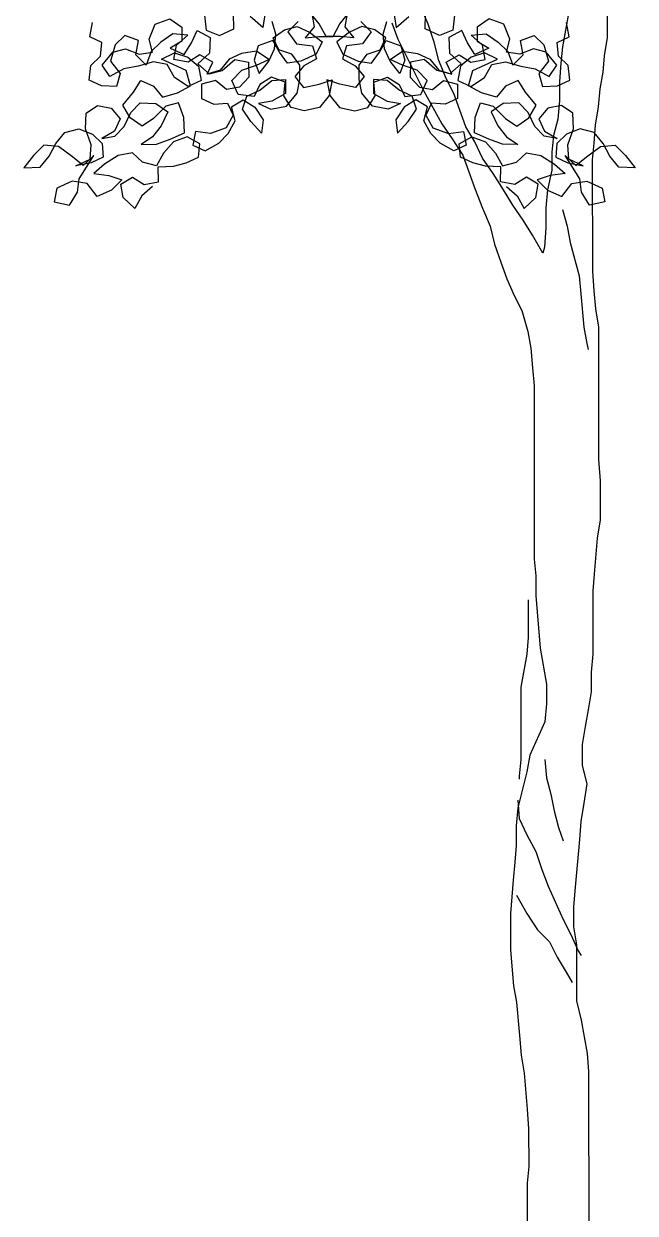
# Model space of a CAD drawing. Header units: millimetres. Extents: x 2622 to 2811, y 687 to 801.
# Drawn here: x 2710.23 to 2710.717, y 772.1 to 773.049 of the extents above; entities that cross this region are included whole.
import ezdxf

# ---------------------------------------------------------------- set-up
doc = ezdxf.new("R2010")
doc.units = ezdxf.units.MM
doc.layers.add('CHIOMA', color=94, linetype='Continuous')
doc.layers.add('tronco', color=36, linetype='Continuous')

msp = doc.modelspace()

# ---------------------------------------------------------------- linework, layer by layer
at = {"layer": 'CHIOMA'}
for p, q in [((2710.3975, 773.04466), (2710.39718, 773.05682)), ((2710.4224, 773.05779), (2710.42059, 773.04588)), ((2710.46536, 773.04872), (2710.45829, 773.05742)), ((2710.45953, 773.05695), (2710.46133, 773.04635)), ((2710.48196, 773.04872), (2710.48903, 773.05742)), ((2710.48778, 773.05695), (2710.48598, 773.04635)), ((2710.52492, 773.05779), (2710.52673, 773.04588)), ((2710.54982, 773.04466), (2710.55014, 773.05682)), ((2710.28257, 773.03834), (2710.2847, 773.04984)), ((2710.32988, 773.03649), (2710.33473, 773.04848)), ((2710.33473, 773.04848), (2710.34648, 773.05275)), ((2710.34648, 773.05275), (2710.35609, 773.046)), ((2710.37409, 773.0556), (2710.37532, 773.04377)), ((2710.42059, 773.04588), (2710.41032, 773.05443)), ((2710.43077, 773.04037), (2710.42806, 773.05064)), ((2710.43767, 773.0439), (2710.44794, 773.0466)), ((2710.44868, 773.05068), (2710.44055, 773.04238)), ((2710.44794, 773.0466), (2710.4578, 773.042)), ((2710.47087, 773.03853), (2710.46536, 773.04872)), ((2710.47645, 773.03853), (2710.48196, 773.04872)), ((2710.49937, 773.0466), (2710.48952, 773.042)), ((2710.49864, 773.05068), (2710.50676, 773.04238)), ((2710.50965, 773.0439), (2710.49937, 773.0466)), ((2710.51655, 773.04037), (2710.51925, 773.05064)), ((2710.52673, 773.04588), (2710.537, 773.05443)), ((2710.57323, 773.0556), (2710.572, 773.04377)), ((2710.60083, 773.05275), (2710.59122, 773.046)), ((2710.61258, 773.04848), (2710.60083, 773.05275)), ((2710.61744, 773.03649), (2710.61258, 773.04848)), ((2710.66475, 773.03834), (2710.66262, 773.04984)), ((2710.29219, 773.03382), (2710.28257, 773.03834)), ((2710.31058, 773.03942), (2710.30278, 773.03202)), ((2710.32143, 773.03548), (2710.31058, 773.03942)), ((2710.34895, 773.04084), (2710.33934, 773.0341)), ((2710.36078, 773.03962), (2710.34895, 773.04084)), ((2710.35175, 773.03164), (2710.36078, 773.03962)), ((2710.35609, 773.046), (2710.35609, 773.03475)), ((2710.36373, 773.03343), (2710.36833, 773.04328)), ((2710.36833, 773.04328), (2710.37852, 773.03777)), ((2710.37532, 773.04377), (2710.38608, 773.03949)), ((2710.37852, 773.03777), (2710.37793, 773.02529)), ((2710.38608, 773.03949), (2710.3975, 773.04466)), ((2710.42871, 773.03758), (2710.43767, 773.0439)), ((2710.43323, 773.02796), (2710.42871, 773.03758)), ((2710.42986, 773.02879), (2710.43077, 773.04037)), ((2710.44055, 773.04238), (2710.4473, 773.03277)), ((2710.46133, 773.04635), (2710.45426, 773.03764)), ((2710.45426, 773.03764), (2710.46519, 773.03854)), ((2710.4578, 773.042), (2710.46774, 773.03435)), ((2710.46519, 773.03854), (2710.47645, 773.03853)), ((2710.48213, 773.03854), (2710.47087, 773.03853)), ((2710.48952, 773.042), (2710.47958, 773.03435)), ((2710.49305, 773.03764), (2710.48213, 773.03854)), ((2710.48598, 773.04635), (2710.49305, 773.03764)), ((2710.50676, 773.04238), (2710.50002, 773.03277)), ((2710.5186, 773.03758), (2710.50965, 773.0439)), ((2710.51409, 773.02796), (2710.5186, 773.03758)), ((2710.51746, 773.02879), (2710.51655, 773.04037)), ((2710.56124, 773.03949), (2710.54982, 773.04466)), ((2710.572, 773.04377), (2710.56124, 773.03949)), ((2710.57899, 773.04328), (2710.5688, 773.03777)), ((2710.5688, 773.03777), (2710.56938, 773.02529)), ((2710.58359, 773.03343), (2710.57899, 773.04328)), ((2710.58654, 773.03962), (2710.59837, 773.04084)), ((2710.59557, 773.03164), (2710.58654, 773.03962)), ((2710.59122, 773.046), (2710.59123, 773.03475)), ((2710.59837, 773.04084), (2710.60798, 773.0341)), ((2710.62589, 773.03548), (2710.63673, 773.03942)), ((2710.63673, 773.03942), (2710.64453, 773.03202)), ((2710.65513, 773.03382), (2710.66475, 773.03834)), ((2710.29129, 773.0229), (2710.29219, 773.03382)), ((2710.30278, 773.03202), (2710.2991, 773.01904)), ((2710.30095, 773.02599), (2710.31122, 773.0287)), ((2710.31122, 773.0287), (2710.32198, 773.02442)), ((2710.3193, 773.02398), (2710.32143, 773.03548)), ((2710.33258, 773.02622), (2710.32988, 773.03649)), ((2710.33934, 773.0341), (2710.33154, 773.0267)), ((2710.35609, 773.03475), (2710.3468, 773.02933)), ((2710.3468, 773.02933), (2710.35789, 773.02415)), ((2710.34962, 773.02014), (2710.35175, 773.03164)), ((2710.35789, 773.02415), (2710.36373, 773.03343)), ((2710.41671, 773.03118), (2710.41367, 773.01984)), ((2710.42847, 773.03544), (2710.41671, 773.03118)), ((2710.42525, 773.01893), (2710.42986, 773.02879)), ((2710.43388, 773.02616), (2710.42847, 773.03544)), ((2710.44366, 773.02459), (2710.43323, 773.02796)), ((2710.4473, 773.03277), (2710.46003, 773.03122)), ((2710.46003, 773.03122), (2710.46341, 773.02078)), ((2710.46774, 773.03435), (2710.46313, 773.02449)), ((2710.47958, 773.03435), (2710.48419, 773.02449)), ((2710.48729, 773.03122), (2710.48391, 773.02078)), ((2710.50002, 773.03277), (2710.48729, 773.03122)), ((2710.50366, 773.02459), (2710.51409, 773.02796)), ((2710.51344, 773.02616), (2710.51885, 773.03544)), ((2710.52207, 773.01893), (2710.51746, 773.02879)), ((2710.51885, 773.03544), (2710.5306, 773.03118)), ((2710.5306, 773.03118), (2710.53365, 773.01984)), ((2710.58943, 773.02415), (2710.58359, 773.03343)), ((2710.60052, 773.02933), (2710.58943, 773.02415)), ((2710.59123, 773.03475), (2710.60052, 773.02933)), ((2710.5977, 773.02014), (2710.59557, 773.03164)), ((2710.60798, 773.0341), (2710.61578, 773.0267)), ((2710.61473, 773.02622), (2710.61744, 773.03649)), ((2710.63609, 773.0287), (2710.62533, 773.02442)), ((2710.62801, 773.02398), (2710.62589, 773.03548)), ((2710.64636, 773.02599), (2710.63609, 773.0287)), ((2710.64453, 773.03202), (2710.64822, 773.01904)), ((2710.65603, 773.0229), (2710.65513, 773.03382)), ((2710.28349, 773.0155), (2710.29129, 773.0229)), ((2710.2924, 773.01573), (2710.30095, 773.02599)), ((2710.2991, 773.01904), (2710.30674, 773.0091)), ((2710.32761, 773.01585), (2710.3193, 773.02398)), ((2710.3334, 773.01833), (2710.32132, 773.01497)), ((2710.32198, 773.02442), (2710.33258, 773.02622)), ((2710.33154, 773.0267), (2710.32761, 773.01585)), ((2710.34441, 773.01619), (2710.3334, 773.01833)), ((2710.33973, 773.02063), (2710.35025, 773.02547)), ((2710.35944, 773.01141), (2710.33973, 773.02063)), ((2710.36112, 773.01801), (2710.34962, 773.02014)), ((2710.35025, 773.02547), (2710.36068, 773.02209)), ((2710.36068, 773.02209), (2710.36938, 773.01502)), ((2710.3704, 773.02385), (2710.36112, 773.01801)), ((2710.37793, 773.02529), (2710.36873, 773.01683)), ((2710.38059, 773.0181), (2710.3704, 773.02385)), ((2710.37608, 773.00849), (2710.38059, 773.0181)), ((2710.39374, 773.02049), (2710.38651, 773.01186)), ((2710.38803, 773.01156), (2710.39814, 773.02034)), ((2710.40359, 773.0251), (2710.39374, 773.02049)), ((2710.39814, 773.02034), (2710.40915, 773.0182)), ((2710.41551, 773.02692), (2710.40359, 773.0251)), ((2710.40915, 773.0182), (2710.40947, 773.00604)), ((2710.41367, 773.01984), (2710.4176, 773.009)), ((2710.42537, 773.02027), (2710.41551, 773.02692)), ((2710.41551, 773.01566), (2710.42537, 773.02027)), ((2710.4176, 773.009), (2710.42525, 773.01893)), ((2710.4402, 773.0172), (2710.43388, 773.02616)), ((2710.4508, 773.019), (2710.4402, 773.0172)), ((2710.44998, 773.01563), (2710.44366, 773.02459)), ((2710.46313, 773.02449), (2710.4508, 773.019)), ((2710.46341, 773.02078), (2710.45322, 773.01527)), ((2710.48391, 773.02078), (2710.4941, 773.01527)), ((2710.48419, 773.02449), (2710.49652, 773.019)), ((2710.49652, 773.019), (2710.50712, 773.0172)), ((2710.49734, 773.01563), (2710.50366, 773.02459)), ((2710.50712, 773.0172), (2710.51344, 773.02616)), ((2710.52195, 773.02027), (2710.53181, 773.02692)), ((2710.53181, 773.01566), (2710.52195, 773.02027)), ((2710.52971, 773.009), (2710.52207, 773.01893)), ((2710.53365, 773.01984), (2710.52971, 773.009)), ((2710.53181, 773.02692), (2710.54372, 773.0251)), ((2710.53817, 773.0182), (2710.53785, 773.00604)), ((2710.54918, 773.02034), (2710.53817, 773.0182)), ((2710.54372, 773.0251), (2710.55358, 773.02049)), ((2710.55929, 773.01156), (2710.54918, 773.02034)), ((2710.55358, 773.02049), (2710.5608, 773.01186)), ((2710.56672, 773.0181), (2710.57691, 773.02385)), ((2710.57124, 773.00849), (2710.56672, 773.0181)), ((2710.56938, 773.02529), (2710.57859, 773.01683)), ((2710.57691, 773.02385), (2710.58619, 773.01801)), ((2710.58664, 773.02209), (2710.57793, 773.01502)), ((2710.58619, 773.01801), (2710.5977, 773.02014)), ((2710.59707, 773.02547), (2710.58664, 773.02209)), ((2710.58788, 773.01141), (2710.60759, 773.02063)), ((2710.60759, 773.02063), (2710.59707, 773.02547)), ((2710.60291, 773.01619), (2710.61392, 773.01833)), ((2710.61392, 773.01833), (2710.626, 773.01497)), ((2710.62533, 773.02442), (2710.61473, 773.02622)), ((2710.61578, 773.0267), (2710.61971, 773.01585)), ((2710.61971, 773.01585), (2710.62801, 773.02398)), ((2710.64822, 773.01904), (2710.64058, 773.0091)), ((2710.65491, 773.01573), (2710.64636, 773.02599)), ((2710.66383, 773.0155), (2710.65603, 773.0229)), ((2710.28226, 773.00367), (2710.28349, 773.0155)), ((2710.29872, 773.00677), (2710.2924, 773.01573)), ((2710.30982, 773.01284), (2710.29872, 773.00677)), ((2710.30674, 773.0091), (2710.30404, 772.99883)), ((2710.32132, 773.01497), (2710.30982, 773.01284)), ((2710.35015, 773.006), (2710.34441, 773.01619)), ((2710.3628, 772.99933), (2710.35944, 773.01141)), ((2710.36873, 773.01683), (2710.37776, 773.00886)), ((2710.36938, 773.01502), (2710.37151, 773.00352)), ((2710.38651, 773.01186), (2710.37608, 773.00849)), ((2710.37776, 773.00886), (2710.38803, 773.01156)), ((2710.39572, 773.00341), (2710.40385, 773.01171)), ((2710.40385, 773.01171), (2710.41551, 773.01566)), ((2710.45322, 773.01527), (2710.446, 773.00664)), ((2710.44997, 773.00437), (2710.44998, 773.01563)), ((2710.4941, 773.01527), (2710.50132, 773.00664)), ((2710.49735, 773.00437), (2710.49734, 773.01563)), ((2710.54347, 773.01171), (2710.53181, 773.01566)), ((2710.5516, 773.00341), (2710.54347, 773.01171)), ((2710.56956, 773.00886), (2710.55929, 773.01156)), ((2710.5608, 773.01186), (2710.57124, 773.00849)), ((2710.57859, 773.01683), (2710.56956, 773.00886)), ((2710.57793, 773.01502), (2710.57581, 773.00352)), ((2710.58452, 772.99933), (2710.58788, 773.01141)), ((2710.59716, 773.006), (2710.60291, 773.01619)), ((2710.626, 773.01497), (2710.6375, 773.01284)), ((2710.6375, 773.01284), (2710.64859, 773.00677)), ((2710.64058, 773.0091), (2710.64328, 772.99883)), ((2710.64859, 773.00677), (2710.65491, 773.01573)), ((2710.66505, 773.00367), (2710.66383, 773.0155)), ((2710.29188, 772.99915), (2710.28226, 773.00367)), ((2710.30404, 772.99883), (2710.29188, 772.99915)), ((2710.31761, 772.99419), (2710.32345, 773.00347)), ((2710.32345, 773.00347), (2710.33331, 772.99886)), ((2710.36099, 772.99868), (2710.35015, 773.006)), ((2710.35261, 772.99359), (2710.3628, 772.99933)), ((2710.37151, 773.00352), (2710.36099, 772.99868)), ((2710.37159, 773.00048), (2710.37158, 772.98922)), ((2710.38277, 773.00351), (2710.37159, 773.00048)), ((2710.39147, 772.99644), (2710.38277, 773.00351)), ((2710.4009, 772.99232), (2710.39572, 773.00341)), ((2710.40947, 773.00604), (2710.40207, 772.99824)), ((2710.41815, 773.00038), (2710.41364, 772.99077)), ((2710.42743, 773.00622), (2710.41815, 773.00038)), ((2710.41825, 772.99593), (2710.42779, 773.00348)), ((2710.43828, 773.00228), (2710.42743, 773.00622)), ((2710.42779, 773.00348), (2710.43872, 773.00438)), ((2710.43738, 772.99136), (2710.43828, 773.00228)), ((2710.43872, 773.00438), (2710.43871, 772.99313)), ((2710.446, 773.00664), (2710.45307, 772.99794)), ((2710.44783, 772.99337), (2710.44997, 773.00437)), ((2710.45307, 772.99794), (2710.46531, 773.00066)), ((2710.46531, 773.00066), (2710.47574, 773.00403)), ((2710.47158, 773.00403), (2710.47403, 772.99163)), ((2710.48201, 773.00066), (2710.47158, 773.00403)), ((2710.47574, 773.00403), (2710.47328, 772.99163)), ((2710.49425, 772.99794), (2710.48201, 773.00066)), ((2710.50132, 773.00664), (2710.49425, 772.99794)), ((2710.49949, 772.99337), (2710.49735, 773.00437)), ((2710.5086, 773.00438), (2710.50861, 772.99313)), ((2710.51953, 773.00348), (2710.5086, 773.00438)), ((2710.50904, 773.00228), (2710.51989, 773.00622)), ((2710.50994, 772.99136), (2710.50904, 773.00228)), ((2710.52906, 772.99593), (2710.51953, 773.00348)), ((2710.51989, 773.00622), (2710.52917, 773.00038)), ((2710.52917, 773.00038), (2710.53368, 772.99077)), ((2710.53785, 773.00604), (2710.54525, 772.99824)), ((2710.54641, 772.99232), (2710.5516, 773.00341)), ((2710.55585, 772.99644), (2710.56455, 773.00351)), ((2710.56455, 773.00351), (2710.57573, 773.00048)), ((2710.57573, 773.00048), (2710.57573, 772.98922)), ((2710.57581, 773.00352), (2710.58632, 772.99868)), ((2710.59471, 772.99359), (2710.58452, 772.99933)), ((2710.58632, 772.99868), (2710.59716, 773.006)), ((2710.62387, 773.00347), (2710.61401, 772.99886)), ((2710.62971, 772.99419), (2710.62387, 773.00347)), ((2710.64328, 772.99883), (2710.65544, 772.99915)), ((2710.65544, 772.99915), (2710.66505, 773.00367)), ((2710.30906, 772.98392), (2710.31761, 772.99419)), ((2710.33331, 772.99886), (2710.34053, 772.99023)), ((2710.34053, 772.99023), (2710.35261, 772.99359)), ((2710.40207, 772.99824), (2710.39147, 772.99644)), ((2710.41364, 772.99077), (2710.4009, 772.99232)), ((2710.40436, 772.98066), (2710.40773, 772.99109)), ((2710.40773, 772.99109), (2710.41825, 772.99593)), ((2710.43871, 772.99313), (2710.42761, 772.98705)), ((2710.44322, 772.98208), (2710.43738, 772.99136)), ((2710.43928, 772.9831), (2710.44783, 772.99337)), ((2710.47328, 772.99163), (2710.46573, 772.98209)), ((2710.47403, 772.99163), (2710.48159, 772.98209)), ((2710.50804, 772.9831), (2710.49949, 772.99337)), ((2710.5041, 772.98208), (2710.50994, 772.99136)), ((2710.50861, 772.99313), (2710.5197, 772.98705)), ((2710.53958, 772.99109), (2710.52906, 772.99593)), ((2710.53368, 772.99077), (2710.54641, 772.99232)), ((2710.54296, 772.98066), (2710.53958, 772.99109)), ((2710.54525, 772.99824), (2710.55585, 772.99644)), ((2710.60679, 772.99023), (2710.59471, 772.99359)), ((2710.61401, 772.99886), (2710.60679, 772.99023)), ((2710.63826, 772.98392), (2710.62971, 772.99419)), ((2710.27973, 772.97737), (2710.28869, 772.98369)), ((2710.28869, 772.98369), (2710.29969, 772.98155)), ((2710.29969, 772.98155), (2710.30692, 772.97292)), ((2710.31481, 772.97373), (2710.30906, 772.98392)), ((2710.3153, 772.978), (2710.3227, 772.9858)), ((2710.3227, 772.9858), (2710.33519, 772.98522)), ((2710.34316, 772.983), (2710.33337, 772.97331)), ((2710.33519, 772.98522), (2710.3448, 772.97848)), ((2710.35343, 772.9857), (2710.34316, 772.983)), ((2710.35769, 772.97395), (2710.35343, 772.9857)), ((2710.37158, 772.98922), (2710.38144, 772.98462)), ((2710.38144, 772.98462), (2710.39237, 772.98551)), ((2710.39237, 772.98551), (2710.39688, 772.9759)), ((2710.39549, 772.98255), (2710.40478, 772.98797)), ((2710.39852, 772.97138), (2710.39549, 772.98255)), ((2710.41101, 772.9708), (2710.40436, 772.98066)), ((2710.40478, 772.98797), (2710.41406, 772.98213)), ((2710.41406, 772.98213), (2710.4207, 772.97227)), ((2710.42761, 772.98705), (2710.41701, 772.98525)), ((2710.41701, 772.98525), (2710.42687, 772.98065)), ((2710.42687, 772.98065), (2710.43928, 772.9831)), ((2710.45349, 772.97937), (2710.44322, 772.98208)), ((2710.46573, 772.98209), (2710.45349, 772.97937)), ((2710.48159, 772.98209), (2710.49383, 772.97937)), ((2710.49383, 772.97937), (2710.5041, 772.98208)), ((2710.52045, 772.98065), (2710.50804, 772.9831)), ((2710.5197, 772.98705), (2710.5303, 772.98525)), ((2710.5303, 772.98525), (2710.52045, 772.98065)), ((2710.53326, 772.98213), (2710.52661, 772.97227)), ((2710.54254, 772.98797), (2710.53326, 772.98213)), ((2710.53631, 772.9708), (2710.54296, 772.98066)), ((2710.55183, 772.98255), (2710.54254, 772.98797)), ((2710.5488, 772.97138), (2710.55183, 772.98255)), ((2710.55495, 772.98551), (2710.55044, 772.9759)), ((2710.56588, 772.98462), (2710.55495, 772.98551)), ((2710.57573, 772.98922), (2710.56588, 772.98462)), ((2710.58963, 772.97395), (2710.59389, 772.9857)), ((2710.59389, 772.9857), (2710.60416, 772.983)), ((2710.61213, 772.98522), (2710.60252, 772.97848)), ((2710.60416, 772.983), (2710.61395, 772.97331)), ((2710.62462, 772.9858), (2710.61213, 772.98522)), ((2710.63202, 772.978), (2710.62462, 772.9858)), ((2710.63251, 772.97373), (2710.63826, 772.98392)), ((2710.64762, 772.98155), (2710.6404, 772.97292)), ((2710.65863, 772.98369), (2710.64762, 772.98155)), ((2710.66759, 772.97737), (2710.65863, 772.98369)), ((2710.27914, 772.96488), (2710.27973, 772.97737)), ((2710.30692, 772.97292), (2710.30231, 772.96306)), ((2710.31012, 772.96692), (2710.3153, 772.978)), ((2710.32441, 772.96699), (2710.31481, 772.97373)), ((2710.33337, 772.97331), (2710.32441, 772.96699)), ((2710.3448, 772.97848), (2710.33961, 772.96739)), ((2710.35801, 772.96179), (2710.35769, 772.97395)), ((2710.39688, 772.9759), (2710.39137, 772.96572)), ((2710.39301, 772.9612), (2710.39852, 772.97138)), ((2710.41946, 772.96159), (2710.41101, 772.9708)), ((2710.4207, 772.97227), (2710.41946, 772.96159)), ((2710.52661, 772.97227), (2710.52785, 772.96159)), ((2710.52785, 772.96159), (2710.53631, 772.9708)), ((2710.55431, 772.9612), (2710.5488, 772.97138)), ((2710.55044, 772.9759), (2710.55595, 772.96572)), ((2710.58931, 772.96179), (2710.58963, 772.97395)), ((2710.60252, 772.97848), (2710.6077, 772.96739)), ((2710.61395, 772.97331), (2710.6229, 772.96699)), ((2710.6229, 772.96699), (2710.63251, 772.97373)), ((2710.6372, 772.96692), (2710.63202, 772.978)), ((2710.6404, 772.97292), (2710.64501, 772.96306)), ((2710.66817, 772.96488), (2710.66759, 772.97737)), ((2710.25572, 772.95331), (2710.26279, 772.96202)), ((2710.26279, 772.96202), (2710.27397, 772.96505)), ((2710.27397, 772.96505), (2710.28473, 772.96077)), ((2710.28374, 772.95223), (2710.27914, 772.96488)), ((2710.30231, 772.96306), (2710.29212, 772.95731)), ((2710.30272, 772.95912), (2710.31012, 772.96692)), ((2710.33961, 772.96739), (2710.33254, 772.95869)), ((2710.34659, 772.95662), (2710.35801, 772.96179)), ((2710.3668, 772.96294), (2710.36466, 772.95193)), ((2710.37872, 772.96112), (2710.3668, 772.96294)), ((2710.39137, 772.96572), (2710.37872, 772.96112)), ((2710.38561, 772.9534), (2710.39301, 772.9612)), ((2710.56171, 772.9534), (2710.55431, 772.9612)), ((2710.55595, 772.96572), (2710.5686, 772.96112)), ((2710.5686, 772.96112), (2710.58051, 772.96294)), ((2710.58051, 772.96294), (2710.58266, 772.95193)), ((2710.60073, 772.95662), (2710.58931, 772.96179)), ((2710.6077, 772.96739), (2710.61478, 772.95869)), ((2710.6446, 772.95912), (2710.6372, 772.96692)), ((2710.64501, 772.96306), (2710.6552, 772.95731)), ((2710.67335, 772.96505), (2710.66259, 772.96077)), ((2710.66358, 772.95223), (2710.66817, 772.96488)), ((2710.68452, 772.96202), (2710.67335, 772.96505)), ((2710.69159, 772.95331), (2710.68452, 772.96202)), ((2710.24603, 772.95184), (2710.23772, 772.94371)), ((2710.25761, 772.95093), (2710.24603, 772.95184)), ((2710.25021, 772.94313), (2710.25572, 772.95331)), ((2710.28283, 772.94064), (2710.28374, 772.95223)), ((2710.28473, 772.96077), (2710.29253, 772.95337)), ((2710.29212, 772.95731), (2710.30272, 772.95912)), ((2710.29253, 772.95337), (2710.29343, 772.94244)), ((2710.33254, 772.95869), (2710.32358, 772.95237)), ((2710.32358, 772.95237), (2710.33574, 772.95269)), ((2710.33574, 772.95269), (2710.34659, 772.95662)), ((2710.34938, 772.95457), (2710.34141, 772.94554)), ((2710.36023, 772.95851), (2710.34938, 772.95457)), ((2710.37041, 772.95299), (2710.36023, 772.95851)), ((2710.36466, 772.95193), (2710.37452, 772.94732)), ((2710.36917, 772.94231), (2710.37041, 772.95299)), ((2710.37452, 772.94732), (2710.38561, 772.9534)), ((2710.5728, 772.94732), (2710.56171, 772.9534)), ((2710.58266, 772.95193), (2710.5728, 772.94732)), ((2710.57691, 772.95299), (2710.58709, 772.95851)), ((2710.57814, 772.94231), (2710.57691, 772.95299)), ((2710.58709, 772.95851), (2710.59794, 772.95457)), ((2710.59794, 772.95457), (2710.60591, 772.94554)), ((2710.61158, 772.95269), (2710.60073, 772.95662)), ((2710.62373, 772.95237), (2710.61158, 772.95269)), ((2710.61478, 772.95869), (2710.62373, 772.95237)), ((2710.6552, 772.95731), (2710.6446, 772.95912)), ((2710.65479, 772.95337), (2710.65389, 772.94244)), ((2710.66259, 772.96077), (2710.65479, 772.95337)), ((2710.66449, 772.94064), (2710.66358, 772.95223)), ((2710.68971, 772.95093), (2710.70129, 772.95184)), ((2710.69711, 772.94313), (2710.69159, 772.95331)), ((2710.70129, 772.95184), (2710.70959, 772.94371)), ((2710.23772, 772.94371), (2710.23008, 772.93377)), ((2710.24314, 772.93442), (2710.25021, 772.94313)), ((2710.26878, 772.94271), (2710.25761, 772.95093)), ((2710.27748, 772.93563), (2710.26878, 772.94271)), ((2710.27411, 772.9252), (2710.28579, 772.94376)), ((2710.28579, 772.94376), (2710.27748, 772.93563)), ((2710.29343, 772.94244), (2710.28381, 772.93793)), ((2710.30526, 772.94367), (2710.29449, 772.93669)), ((2710.31676, 772.9458), (2710.30526, 772.94367)), ((2710.32456, 772.9384), (2710.31676, 772.9458)), ((2710.34141, 772.94554), (2710.3359, 772.93535)), ((2710.35956, 772.9378), (2710.36917, 772.94231)), ((2710.58776, 772.9378), (2710.57814, 772.94231)), ((2710.60591, 772.94554), (2710.61142, 772.93535)), ((2710.62276, 772.9384), (2710.63056, 772.9458)), ((2710.63056, 772.9458), (2710.64206, 772.94367)), ((2710.64206, 772.94367), (2710.65283, 772.93669)), ((2710.65389, 772.94244), (2710.66351, 772.93793)), ((2710.66153, 772.94376), (2710.66983, 772.93563)), ((2710.67321, 772.9252), (2710.66153, 772.94376)), ((2710.66983, 772.93563), (2710.67854, 772.94271)), ((2710.67854, 772.94271), (2710.68971, 772.95093)), ((2710.70418, 772.93442), (2710.69711, 772.94313)), ((2710.70959, 772.94371), (2710.71724, 772.93377)), ((2710.23008, 772.93377), (2710.24314, 772.93442)), ((2710.2714, 772.93547), (2710.28283, 772.94064)), ((2710.28381, 772.93793), (2710.2714, 772.93547)), ((2710.29449, 772.93669), (2710.28586, 772.92947)), ((2710.3359, 772.93535), (2710.32456, 772.9384)), ((2710.33713, 772.93478), (2710.34929, 772.9351)), ((2710.33745, 772.92262), (2710.33713, 772.93478)), ((2710.34929, 772.9351), (2710.35956, 772.9378)), ((2710.59803, 772.9351), (2710.58776, 772.9378)), ((2710.61019, 772.93478), (2710.59803, 772.9351)), ((2710.60987, 772.92262), (2710.61019, 772.93478)), ((2710.61142, 772.93535), (2710.62276, 772.9384)), ((2710.65283, 772.93669), (2710.66146, 772.92947)), ((2710.66351, 772.93793), (2710.67591, 772.93547)), ((2710.67591, 772.93547), (2710.66449, 772.94064)), ((2710.71724, 772.93377), (2710.70418, 772.93442)), ((2710.27287, 772.91452), (2710.27411, 772.9252)), ((2710.28586, 772.92947), (2710.29777, 772.92765)), ((2710.29777, 772.92765), (2710.3082, 772.92428)), ((2710.3082, 772.92428), (2710.2999, 772.91615)), ((2710.30738, 772.92091), (2710.31667, 772.92633)), ((2710.31667, 772.92633), (2710.32595, 772.92049)), ((2710.63065, 772.92633), (2710.62137, 772.92049)), ((2710.63994, 772.92091), (2710.63065, 772.92633)), ((2710.64955, 772.92765), (2710.63912, 772.92428)), ((2710.63912, 772.92428), (2710.64742, 772.91615)), ((2710.66146, 772.92947), (2710.64955, 772.92765)), ((2710.67445, 772.91452), (2710.67321, 772.9252)), ((2710.25636, 772.91774), (2710.25422, 772.90673)), ((2710.26868, 772.92323), (2710.25636, 772.91774)), ((2710.26645, 772.90401), (2710.27287, 772.91452)), ((2710.2806, 772.92142), (2710.26868, 772.92323)), ((2710.28848, 772.91098), (2710.2806, 772.92142)), ((2710.2999, 772.91615), (2710.28848, 772.91098)), ((2710.30918, 772.91031), (2710.30738, 772.92091)), ((2710.33268, 772.91884), (2710.32405, 772.91162)), ((2710.32595, 772.92049), (2710.33745, 772.92262)), ((2710.62137, 772.92049), (2710.60987, 772.92262)), ((2710.61464, 772.91884), (2710.62327, 772.91162)), ((2710.63814, 772.91031), (2710.63994, 772.92091)), ((2710.64742, 772.91615), (2710.65884, 772.91098)), ((2710.65884, 772.91098), (2710.66672, 772.92142)), ((2710.66672, 772.92142), (2710.67863, 772.92323)), ((2710.68086, 772.90401), (2710.67445, 772.91452)), ((2710.67863, 772.92323), (2710.69096, 772.91774)), ((2710.69096, 772.91774), (2710.6931, 772.90673)), ((2710.25422, 772.90673), (2710.26645, 772.90401)), ((2710.31854, 772.90143), (2710.30918, 772.91031)), ((2710.32405, 772.91162), (2710.31854, 772.90143)), ((2710.62327, 772.91162), (2710.62878, 772.90143)), ((2710.62878, 772.90143), (2710.63814, 772.91031)), ((2710.6931, 772.90673), (2710.68086, 772.90401))]:
    msp.add_line(p, q, dxfattribs=at)
at = {"layer": 'tronco'}
for p, q in [((2710.69526, 773.03771), (2710.69523, 773.06776)), ((2710.55221, 773.04839), (2710.54618, 773.06281)), ((2710.66399, 773.05691), (2710.6592, 773.03046)), ((2710.52336, 773.04957), (2710.52818, 773.03635)), ((2710.55703, 773.03397), (2710.55221, 773.04839)), ((2710.69286, 773.02328), (2710.69526, 773.03771)), ((2710.52818, 773.03635), (2710.54865, 772.9955)), ((2710.56065, 773.01955), (2710.55703, 773.03397)), ((2710.6592, 773.03046), (2710.65801, 773.01724)), ((2710.56667, 773.00513), (2710.56065, 773.01955)), ((2710.69167, 773.01006), (2710.69286, 773.02328)), ((2710.65801, 773.01724), (2710.65682, 773.00281)), ((2710.68928, 772.99683), (2710.69167, 773.01006)), ((2710.57269, 772.99312), (2710.56667, 773.00513)), ((2710.65682, 773.00281), (2710.65684, 772.98719)), ((2710.54865, 772.9955), (2710.5631, 772.96907)), ((2710.58233, 772.96668), (2710.57269, 772.99312)), ((2710.68809, 772.98241), (2710.68928, 772.99683)), ((2710.65684, 772.98719), (2710.65565, 772.97276)), ((2710.6857, 772.96798), (2710.68809, 772.98241)), ((2710.65565, 772.97276), (2710.65205, 772.95954)), ((2710.5631, 772.96907), (2710.57152, 772.95706)), ((2710.58955, 772.95467), (2710.58233, 772.96668)), ((2710.68451, 772.95356), (2710.6857, 772.96798)), ((2710.57152, 772.95706), (2710.57995, 772.94384)), ((2710.59558, 772.94145), (2710.58955, 772.95467)), ((2710.65205, 772.95954), (2710.65086, 772.94631)), ((2710.68332, 772.94033), (2710.68451, 772.95356)), ((2710.57995, 772.94384), (2710.58959, 772.91741)), ((2710.65086, 772.94631), (2710.65088, 772.93189)), ((2710.604, 772.92944), (2710.59558, 772.94145)), ((2710.68341, 772.85138), (2710.68332, 772.94033)), ((2710.61243, 772.91623), (2710.604, 772.92944)), ((2710.65088, 772.93189), (2710.64729, 772.91626)), ((2710.58959, 772.91741), (2710.59561, 772.90179)), ((2710.61965, 772.90421), (2710.61243, 772.91623)), ((2710.64729, 772.91626), (2710.6461, 772.90183)), ((2710.59561, 772.90179), (2710.60164, 772.88737)), ((2710.62808, 772.8922), (2710.61965, 772.90421)), ((2710.6461, 772.90183), (2710.64611, 772.88621)), ((2710.65932, 772.90064), (2710.66294, 772.88742)), ((2710.60164, 772.88737), (2710.60526, 772.87295)), ((2710.6353, 772.88019), (2710.62808, 772.8922)), ((2710.64611, 772.88621), (2710.64492, 772.87058)), ((2710.66294, 772.88742), (2710.66535, 772.8742)), ((2710.64373, 772.86577), (2710.6353, 772.88019)), ((2710.60526, 772.87295), (2710.61008, 772.85853)), ((2710.64492, 772.87058), (2710.64373, 772.86577)), ((2710.66535, 772.8742), (2710.67259, 772.84777)), ((2710.61008, 772.85853), (2710.6149, 772.84531)), ((2710.67259, 772.84777), (2710.67381, 772.83334)), ((2710.68462, 772.83576), (2710.68341, 772.85138)), ((2710.6149, 772.84531), (2710.62092, 772.83209)), ((2710.62092, 772.83209), (2710.62694, 772.82008)), ((2710.67381, 772.83334), (2710.67623, 772.8069)), ((2710.68584, 772.82133), (2710.68462, 772.83576)), ((2710.62694, 772.82008), (2710.63176, 772.80326)), ((2710.68825, 772.80691), (2710.68584, 772.82133)), ((2710.63176, 772.80326), (2710.63418, 772.79004)), ((2710.67623, 772.8069), (2710.67865, 772.79368)), ((2710.68835, 772.70114), (2710.68825, 772.80691)), ((2710.67865, 772.79368), (2710.67986, 772.78888)), ((2710.63418, 772.79004), (2710.6354, 772.77441)), ((2710.6354, 772.77441), (2710.63661, 772.75999)), ((2710.63661, 772.75999), (2710.63674, 772.62176)), ((2710.68957, 772.68431), (2710.68835, 772.70114)), ((2710.6896, 772.65306), (2710.68957, 772.68431)), ((2710.68721, 772.63863), (2710.6896, 772.65306)), ((2710.68483, 772.60978), (2710.68721, 772.63863)), ((2710.63674, 772.62176), (2710.63795, 772.60853)), ((2710.63795, 772.60853), (2710.63797, 772.59291)), ((2710.68364, 772.59656), (2710.68483, 772.60978)), ((2710.63797, 772.59291), (2710.63918, 772.57969)), ((2710.68369, 772.54607), (2710.68364, 772.59656)), ((2710.63196, 772.5893), (2710.63199, 772.55925)), ((2710.63918, 772.57969), (2710.64161, 772.55084)), ((2710.63199, 772.55925), (2710.6308, 772.54602)), ((2710.6308, 772.54602), (2710.62601, 772.51958)), ((2710.64161, 772.55084), (2710.64644, 772.522)), ((2710.6825, 772.53165), (2710.68369, 772.54607)), ((2710.68251, 772.51602), (2710.6825, 772.53165)), ((2710.62601, 772.51958), (2710.62607, 772.46188)), ((2710.64644, 772.522), (2710.64646, 772.50637)), ((2710.68012, 772.50159), (2710.68251, 772.51602)), ((2710.64646, 772.50637), (2710.64527, 772.49195)), ((2710.67773, 772.48837), (2710.68012, 772.50159)), ((2710.64527, 772.49195), (2710.63327, 772.46549)), ((2710.67534, 772.47394), (2710.67773, 772.48837)), ((2710.67535, 772.45712), (2710.67534, 772.47394)), ((2710.62607, 772.46188), (2710.62488, 772.44866)), ((2710.63327, 772.46549), (2710.63088, 772.45227)), ((2710.6453, 772.4619), (2710.64651, 772.44747)), ((2710.63088, 772.45227), (2710.6237, 772.42341)), ((2710.67897, 772.44269), (2710.67535, 772.45712)), ((2710.62488, 772.44866), (2710.62488, 772.44625)), ((2710.64651, 772.44747), (2710.65013, 772.43425)), ((2710.67658, 772.42707), (2710.67897, 772.44269)), ((2710.65013, 772.43425), (2710.65255, 772.42103)), ((2710.6237, 772.42341), (2710.62251, 772.40899)), ((2710.62369, 772.42942), (2710.62491, 772.415)), ((2710.65255, 772.42103), (2710.65617, 772.40782)), ((2710.67419, 772.41264), (2710.67658, 772.42707)), ((2710.62491, 772.415), (2710.63093, 772.40178)), ((2710.673, 772.39821), (2710.67419, 772.41264)), ((2710.62251, 772.40899), (2710.62252, 772.39336)), ((2710.63093, 772.40178), (2710.63815, 772.38857)), ((2710.65617, 772.40782), (2710.65978, 772.397)), ((2710.62252, 772.39336), (2710.62133, 772.38014)), ((2710.67062, 772.37177), (2710.673, 772.39821)), ((2710.63815, 772.38857), (2710.64297, 772.37415)), ((2710.62133, 772.38014), (2710.62014, 772.36571)), ((2710.64297, 772.37415), (2710.64779, 772.36093)), ((2710.62014, 772.36571), (2710.61776, 772.33927)), ((2710.66943, 772.35734), (2710.67062, 772.37177)), ((2710.64779, 772.36093), (2710.65984, 772.3345)), ((2710.66824, 772.34412), (2710.66943, 772.35734)), ((2710.62256, 772.35369), (2710.63099, 772.33928)), ((2710.61776, 772.33927), (2710.61779, 772.31042)), ((2710.63099, 772.33928), (2710.63941, 772.32606)), ((2710.66826, 772.32849), (2710.66824, 772.34412)), ((2710.63941, 772.32606), (2710.64904, 772.31646)), ((2710.65984, 772.3345), (2710.66586, 772.32248)), ((2710.67068, 772.31407), (2710.66826, 772.32849)), ((2710.64904, 772.31646), (2710.65506, 772.30444)), ((2710.66586, 772.32248), (2710.67188, 772.30926)), ((2710.61779, 772.31042), (2710.619, 772.2972)), ((2710.67072, 772.2696), (2710.67068, 772.31407)), ((2710.67188, 772.30926), (2710.67429, 772.30566)), ((2710.619, 772.2972), (2710.62022, 772.28157)), ((2710.65506, 772.30444), (2710.66228, 772.29243)), ((2710.66228, 772.29243), (2710.6671, 772.28402)), ((2710.62022, 772.28157), (2710.62264, 772.26835)), ((2710.67434, 772.25397), (2710.67072, 772.2696)), ((2710.62264, 772.26835), (2710.62506, 772.24191)), ((2710.67917, 772.22753), (2710.67434, 772.25397)), ((2710.62506, 772.24191), (2710.62628, 772.22628)), ((2710.62628, 772.22628), (2710.6287, 772.21186)), ((2710.68038, 772.21311), (2710.67917, 772.22753)), ((2710.6287, 772.21186), (2710.63113, 772.18302)), ((2710.68061, 771.97151), (2710.68038, 772.21311)), ((2710.63113, 772.18302), (2710.63235, 772.16739)), ((2710.63235, 772.16739), (2710.63237, 772.13734)), ((2710.63237, 772.13734), (2710.63118, 772.12412)), ((2710.63118, 772.12412), (2710.63121, 772.09287))]:
    msp.add_line(p, q, dxfattribs=at)

doc.saveas('drawing.dxf')
